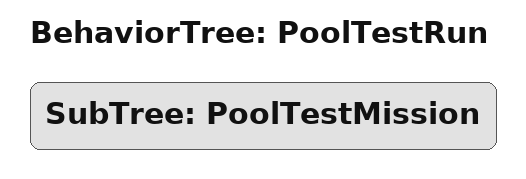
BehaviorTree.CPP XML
<?xml version="1.0" encoding="UTF-8"?>
<root BTCPP_format="4" main_tree_to_execute="PoolTestRun">
  <BehaviorTree ID="PoolTestRun">
    <SubTree ID="PoolTestMission"/>
  </BehaviorTree>
</root>
